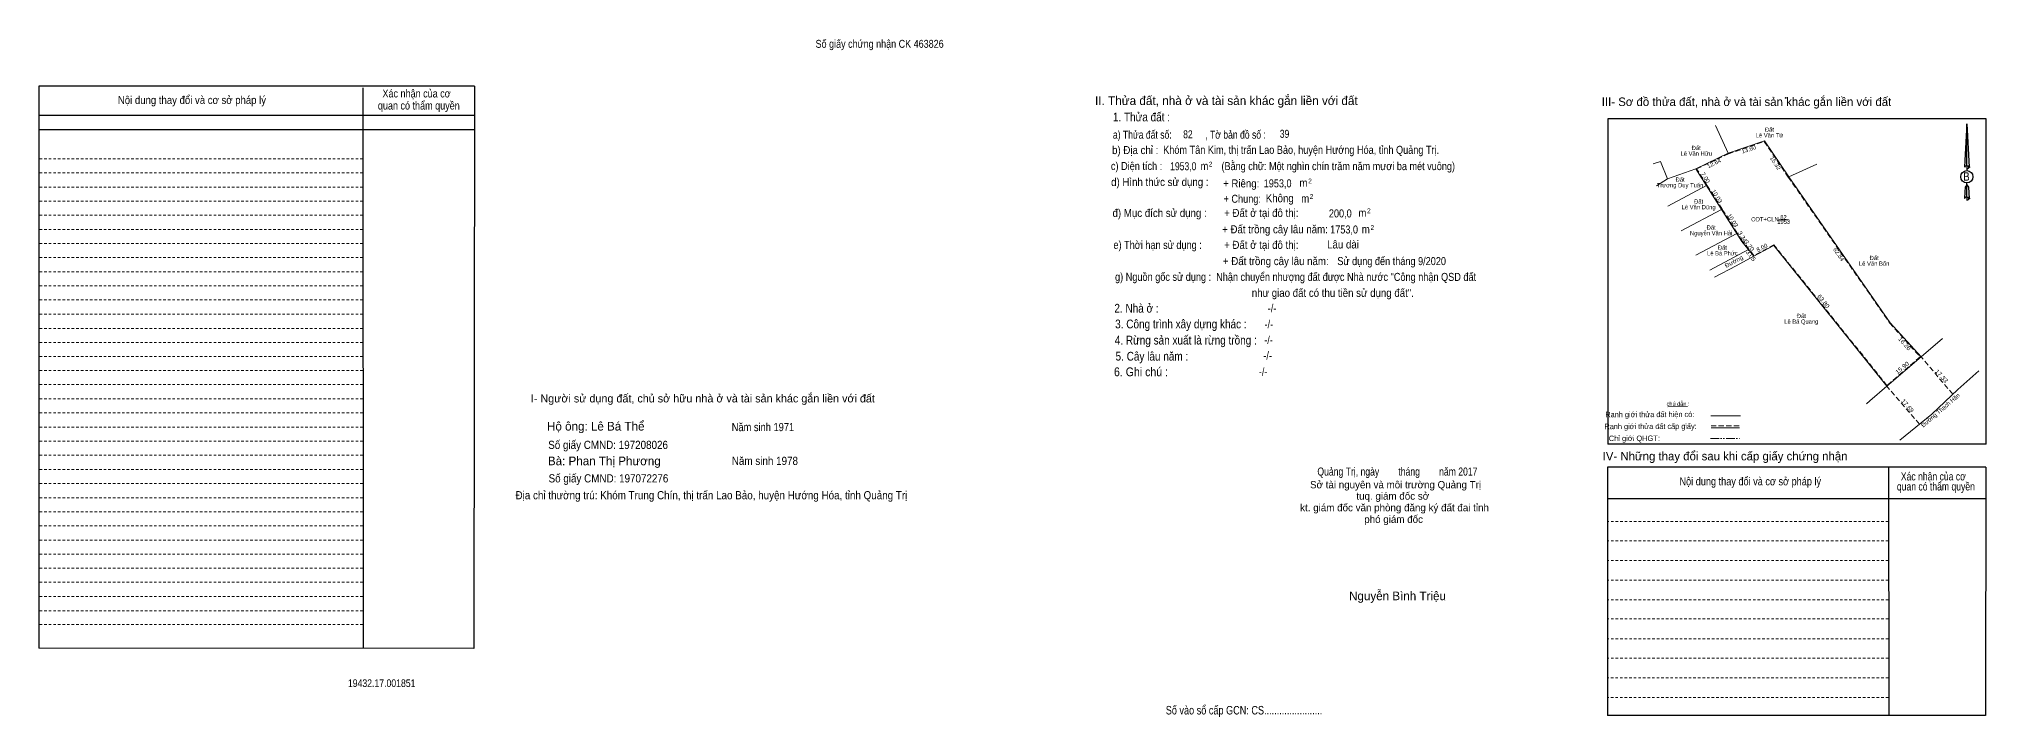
# Model space of a CAD drawing. Header units: metres. Extents: x 535304 to 536684, y 1836570 to 1836882.
# Drawn here: x 535304 to 535993, y 1836570 to 1836810 of the extents above; entities that cross this region are included whole.
import ezdxf
from ezdxf.enums import TextEntityAlignment as Align

# ---------------------------------------------------------------- set-up
doc = ezdxf.new("R2010")
doc.units = ezdxf.units.M
doc.header["$LTSCALE"] = 0.6
doc.header["$PDMODE"] = 32
doc.header["$PDSIZE"] = 0.3
for name, pattern in [('DASH_DOUBLE_DOT', [9.2, 5, -1.2, 0.3, -1.2, 0.3, -1.2]), ('MEDIUM_DASHED', [4.5, 3, -1.5]), ('SHORT_DASHED', [2.7, 1.5, -1.2])]:
    doc.linetypes.add(name, pattern=pattern)
for name, color, linetype, lineweight in [('18', 7, 'Continuous', 25), ('28', 7, 'SHORT_DASHED', 13), ('55', 7, 'Continuous', 13), ('7', 7, 'Continuous', 13)]:
    doc.layers.add(name, color=color, linetype=linetype, lineweight=lineweight)
doc.layers.add('40', color=7, linetype='Continuous')

msp = doc.modelspace()

# ---------------------------------------------------------------- linework, layer by layer
at = {"layer": '18'}
for p, q in [((535985.96, 1836779.93), (535986.81, 1836764.69)), ((535985.96, 1836779.93), (535986.81, 1836764.69)), ((535985.96, 1836779.93), (535986.81, 1836764.69)), ((535985.3, 1836767), (535985.22, 1836764.69)), ((535985.96, 1836765.15), (535985.96, 1836764.51)), ((535985.96, 1836764.51), (535985.96, 1836764.12)), ((535985.96, 1836764.12), (535985.96, 1836763.65)), ((535985.96, 1836764.12), (535985.96, 1836763.65)), ((535985.96, 1836764.12), (535985.96, 1836763.65)), ((535985.96, 1836758.46), (535985.96, 1836759.15)), ((535985.96, 1836758.46), (535985.96, 1836759.15)), ((535985.96, 1836758.46), (535985.96, 1836759.15)), ((535985.96, 1836758.46), (535986.61, 1836757.58)), ((535985.96, 1836758.46), (535986.61, 1836757.58)), ((535985.96, 1836758.46), (535986.61, 1836757.58)), ((535985.96, 1836754.14), (535985.96, 1836753.51)), ((535986.61, 1836757.58), (535986.81, 1836753.6)), ((535986.61, 1836757.58), (535986.81, 1836753.6)), ((535986.61, 1836757.58), (535986.81, 1836753.6)), ((535985.96, 1836753.51), (535985.96, 1836753.12))]:
    msp.add_line(p, q, dxfattribs=at)
for points in [[(535985.96, 1836765.15), (535985.96, 1836779.93), (535985.3, 1836767)], [(535985.96, 1836754.14), (535985.96, 1836758.46), (535985.42, 1836757.58), (535985.3, 1836755.94), (535985.22, 1836753.6)]]:
    msp.add_lwpolyline(points, dxfattribs=at)
msp.add_ellipse((535985.9905, 1836761.2867), major_axis=(0, 2.1705), ratio=0.983453, dxfattribs=at)
for centre, start_param, end_param in [((535985.9913, 1836764.6312), 1.57079633, 3.07445202), ((535985.9913, 1836764.6312), 0.06714063, 1.57079633), ((535985.9913, 1836764.6312), 4.71238898, 6.28318531), ((535985.9913, 1836753.5535), 2.49106941, 3.07427841), ((535985.9913, 1836753.5535), 1.57079633, 2.49106941), ((535985.9913, 1836753.5535), 0.06714063, 1.57079633), ((535985.9913, 1836753.5535), 4.71238898, 6.28318531)]:
    msp.add_ellipse(centre, major_axis=(0.7825, 0), ratio=0.655448, start_param=start_param, end_param=end_param, dxfattribs=at)
for p in [(535986.81, 1836764.69), (535986.81, 1836753.6)]:
    msp.add_point(p, dxfattribs=at)
at = {"layer": '28', "linetype": 'Continuous', "lineweight": 25}
for p, q in [((535458.19, 1836793.27), (535304.22, 1836793.27)), ((535418.75, 1836792.66), (535418.84, 1836594.59)), ((535458.19, 1836793.27), (535458, 1836594.56)), ((535458.19, 1836782.91), (535304.44, 1836782.91)), ((535458.19, 1836782.91), (535304.44, 1836782.91)), ((535859.09, 1836781.71), (535859.09, 1836666.77)), ((535458.19, 1836777.9), (535304.44, 1836777.9)), ((535992.79, 1836666.77), (535859.09, 1836666.77)), ((535958.26, 1836658.64), (535958.38, 1836570.8)), ((535992.72, 1836658.64), (535992.65, 1836570.8)), ((535992.65, 1836647.48), (535858.87, 1836647.48)), ((535458, 1836594.56), (535304.22, 1836594.65)), ((535992.65, 1836570.8), (535858.87, 1836570.8))]:
    msp.add_line(p, q, dxfattribs=at)
at = {"layer": '28'}
for p, q in [((535418.75, 1836767.64), (535304.22, 1836767.64)), ((535418.75, 1836762.63), (535304.22, 1836762.63)), ((535418.75, 1836757.62), (535304.22, 1836757.62)), ((535418.75, 1836752.6), (535304.22, 1836752.6)), ((535418.75, 1836747.64), (535304.22, 1836747.64)), ((535418.75, 1836742.68), (535304.22, 1836742.68)), ((535418.75, 1836737.63), (535304.22, 1836737.63)), ((535418.75, 1836732.7), (535304.22, 1836732.7)), ((535418.75, 1836727.7), (535304.22, 1836727.7)), ((535418.75, 1836722.72), (535304.22, 1836722.72)), ((535418.75, 1836717.73), (535304.22, 1836717.73)), ((535418.75, 1836712.69), (535304.22, 1836712.69)), ((535418.75, 1836707.68), (535304.22, 1836707.68)), ((535418.75, 1836702.73), (535304.22, 1836702.73)), ((535418.75, 1836697.71), (535304.22, 1836697.71)), ((535418.75, 1836692.76), (535304.22, 1836692.76)), ((535418.75, 1836687.79), (535304.22, 1836687.79)), ((535418.75, 1836682.81), (535304.22, 1836682.81)), ((535418.75, 1836677.81), (535304.22, 1836677.81)), ((535418.75, 1836672.8), (535304.22, 1836672.8)), ((535418.75, 1836667.82), (535304.22, 1836667.82)), ((535418.75, 1836662.81), (535304.22, 1836662.81)), ((535418.75, 1836657.79), (535304.22, 1836657.79)), ((535418.75, 1836652.84), (535304.22, 1836652.84)), ((535418.75, 1836647.82), (535304.22, 1836647.82)), ((535418.75, 1836642.8), (535304.22, 1836642.8)), ((535418.75, 1836637.85), (535304.22, 1836637.85)), ((535958.26, 1836639.43), (535858.87, 1836639.43)), ((535418.75, 1836632.84), (535304.22, 1836632.84)), ((535958.26, 1836632.54), (535858.87, 1836632.54)), ((535418.75, 1836627.88), (535304.22, 1836627.88)), ((535418.75, 1836622.87), (535304.22, 1836622.87)), ((535958.26, 1836625.58), (535858.87, 1836625.58)), ((535418.75, 1836617.91), (535304.22, 1836617.91)), ((535958.26, 1836618.67), (535858.87, 1836618.67)), ((535418.75, 1836612.95), (535304.22, 1836612.95)), ((535958.26, 1836611.78), (535858.87, 1836611.78)), ((535418.75, 1836607.88), (535304.22, 1836607.88)), ((535418.75, 1836603), (535304.22, 1836603)), ((535958.26, 1836604.96), (535858.87, 1836604.96)), ((535958.26, 1836597.95), (535858.87, 1836597.95)), ((535958.26, 1836591.09), (535858.87, 1836591.09)), ((535958.21, 1836584.16), (535858.87, 1836584.16)), ((535958.21, 1836577.25), (535858.87, 1836577.25))]:
    msp.add_line(p, q, dxfattribs=at)
at = {"layer": '28', "linetype": 'Continuous', "lineweight": 25}
for points in [[(535458.19, 1836793.27), (535304.22, 1836793.27), (535304.22, 1836594.65)], [(535992.79, 1836666.77), (535992.79, 1836781.71), (535859.09, 1836781.71)], [(535992.72, 1836658.64), (535858.87, 1836658.64), (535858.87, 1836570.8)]]:
    msp.add_lwpolyline(points, dxfattribs=at)
at = {"layer": '28'}
msp.add_point((535921.94, 1836789.15), dxfattribs=at)
at = {"layer": '55'}
for p, q in [((535880.27, 1836679.99), (535887.21, 1836680.09)), ((535895.48, 1836676.82), (535905.98, 1836676.82)), ((535895.53, 1836672.55), (535905.63, 1836672.55)), ((535895.53, 1836672.55), (535905.63, 1836672.55))]:
    msp.add_line(p, q, dxfattribs=at)
at = {"layer": '55', "linetype": 'MEDIUM_DASHED'}
msp.add_line((535895.53, 1836673.24), (535905.92, 1836673.24), dxfattribs=at)
at = {"layer": '55', "linetype": 'DASH_DOUBLE_DOT'}
msp.add_line((535895.4, 1836668.73), (535905.85, 1836668.73), dxfattribs=at)
at = {"layer": '7'}
for p, q in [((535897.09, 1836779.35), (535901.57, 1836769.56)), ((535890.16, 1836764.11), (535901.57, 1836769.56)), ((535880.18, 1836760.49), (535876.27, 1836758.03)), ((535890.16, 1836764.11), (535906.44, 1836738.44)), ((535923.01, 1836761.25), (535932.89, 1836765.76)), ((535923.01, 1836761.25), (535958.91, 1836709.68)), ((535893.91, 1836758.2), (535880.28, 1836750.93)), ((535899.28, 1836749.73), (535885, 1836742.11)), ((535904.65, 1836741.26), (535890.19, 1836733.54)), ((535919.5, 1836746.02), (535922.96, 1836746.02)), ((535908.75, 1836735.55), (535895.05, 1836728.22)), ((535904.44, 1836729.84), (535910.66, 1836733.17)), ((535906.44, 1836738.44), (535910.66, 1836733.17)), ((535910.66, 1836733.17), (535917.71, 1836736.95)), ((535917.71, 1836736.95), (535957.71, 1836687.25)), ((535896.8, 1836725.75), (535904.44, 1836729.84)), ((535958.91, 1836709.68), (535969.79, 1836697.59)), ((535969.79, 1836697.59), (535977.42, 1836704.13)), ((535957.71, 1836687.25), (535969.79, 1836697.59)), ((535990.27, 1836692.61), (535982.76, 1836686.04)), ((535982.76, 1836686.04), (535973.58, 1836677.37)), ((535973.58, 1836677.37), (535962.26, 1836668.15))]:
    msp.add_line(p, q, dxfattribs=at)
at = {"layer": '7', "linetype": 'MEDIUM_DASHED'}
for p, q in [((535981.06, 1836684.43), (535969.79, 1836697.59)), ((535969.21, 1836673.81), (535957.71, 1836687.25))]:
    msp.add_line(p, q, dxfattribs=at)
msp.add_lwpolyline([(535914.36, 1836773.71), (535922.85, 1836761.14), (535958.75, 1836709.56), (535969.5, 1836697.61), (535957.74, 1836687.54), (535917.76, 1836737.2), (535910.71, 1836733.42), (535908.91, 1836735.68), (535906.6, 1836738.56), (535904.82, 1836741.37), (535899.45, 1836749.84), (535894.08, 1836758.31), (535890.45, 1836764.03), (535901.65, 1836769.37)], close=True, dxfattribs=at)
at = {"layer": '7'}
for points in [[(535901.57, 1836769.56), (535914.44, 1836773.95), (535923.01, 1836761.25)], [(535875.03, 1836765.89), (535877.72, 1836766.62), (535880.18, 1836760.49), (535890.16, 1836764.11)], [(535957.71, 1836687.25), (535951.64, 1836682.04), (535950.46, 1836681.03)]]:
    msp.add_lwpolyline(points, dxfattribs=at)

# ---------------------------------------------------------------- texts
at = {"layer": '18'}
for s, height, p in [('II. Thửa đất, nhà ở và tài sản khác gắn liền với đất', 3.104, (535724.13, 1836786.63)), ('Hộ ông: Lê Bá Thể', 3.07, (535501.13, 1836671.56)), ('Bà: Phan Thị Phương', 3.07, (535504.155, 1836659.29)), ('Sở tài nguyên và môi trường Quảng Trị', 2.586, (535783.97, 1836651.13)), ('kt. giám đốc văn phòng đăng ký đất đai tỉnh', 2.588, (535783.61, 1836643.03)), ('tuq. giám đốc sở', 2.588, (535782.98, 1836647.12)), ('phó giám đốc', 2.588, (535783.28, 1836638.91)), ('Nguyễn Bình Triệu', 3.073, (535784.66, 1836611.58))]:
    msp.add_text(s, height=height, dxfattribs=at).set_placement(p, align=Align.CENTER)
for s, height, width, p in [('1. Thửa đất :', 3.104, 0.85, (535694.11, 1836780.84)), ('a) Thửa đất số:              , Tờ bản đồ số : ', 2.845, 0.8, (535711.475, 1836774.73)), ('82', 2.83, 0.8, (535710.54, 1836774.86)), ('39', 2.83, 0.8, (535744.715, 1836775.03)), ('b) Địa chỉ : ', 2.845, 0.9, (535692.375, 1836769.28)), ('c) Diện tích :                                                   ', 2.845, 0.85, (535715.29, 1836763.65)), ('d) Hình thức sử dụng :', 2.844, 0.9, (535700.605, 1836758)), ('1953,0', 2.83, 0.8, (535708.895, 1836763.57)), (' m', 2.845, 0.85, (535715.945, 1836763.65)), ('2', 1.723, 0.75, (535718.57, 1836764.87)), ('(Bằng chữ: Một nghìn chín trăm năm mươi ba mét vuông)', 2.83, 0.85, (535763.695, 1836763.61)), ('+ Riêng: ', 2.844, 0.9, (535729.855, 1836757.5)), ('2', 1.723, 0.8, (535753.72, 1836758.91)), ('B', 2.98, 0.85, (535985.845, 1836759.87)), ('       + Chung:', 2.844, 0.85, (535726.605, 1836752.07)), ('1953,0', 2.83, 0.85, (535742.27, 1836757.52)), ('Không', 2.844, 0.9, (535743.015, 1836752.27)), (' m', 2.844, 0.9, (535750.9, 1836757.73)), (' m', 2.844, 0.9, (535751.55, 1836752.15)), ('2', 1.723, 0.8, (535754.27, 1836753.43)), ('đ) Mục đích sử dụng :', 2.844, 0.9, (535700.535, 1836747.05)), ('+ Đất ở tại đô thị:', 2.842, 0.9, (535736.485, 1836747.07)), ('200,0', 2.84, 0.85, (535764.42, 1836746.9)), (' m', 2.844, 0.9, (535771.75, 1836747.11)), ('2', 1.723, 0.8, (535774.53, 1836748.39)), ('+ Đất trồng cây lâu năm:', 2.844, 0.9, (535741.33, 1836741.28)), ('1753,0', 2.83, 0.85, (535765.77, 1836741.22)), (' m', 2.844, 0.9, (535772.97, 1836741.28)), ('2', 1.723, 0.8, (535775.76, 1836742.47)), ('e) Thời hạn sử dụng :', 2.844, 0.85, (535699.825, 1836735.76)), ('+ Đất trồng cây lâu năm:', 2.844, 0.9, (535741.62, 1836730.04)), ('+ Đất ở tại đô thị:', 2.842, 0.9, (535736.485, 1836735.78)), ('Lâu dài', 2.844, 0.9, (535765.385, 1836735.92)), (' Sử dụng đến tháng 9/2020', 2.84, 0.85, (535782.14, 1836730.04)), ('g) Nguồn gốc sử dụng :', 2.844, 0.85, (535701.76, 1836724.48)), ('2. Nhà ở :', 3.104, 0.85, (535692.355, 1836713.24)), ('4. Rừng sản xuất là rừng trồng :', 3.104, 0.85, (535709.785, 1836701.96)), ('3. Công trình xây dựng khác :', 3.104, 0.85, (535708.055, 1836707.68)), ('5. Cây lâu năm :', 3.104, 0.85, (535697.805, 1836696.28)), ('6. Ghi chú :', 3.104, 0.9, (535693.945, 1836690.76)), ('Quảng Trị, ngày        tháng        năm 2017', 2.85, 0.8, (535784.625, 1836655.64)), ('19432.17.001851', 2.7, 0.85, (535425.425, 1836580.91)), ('Số vào sổ cấp GCN: CS.......................', 3.013, 0.8, (535730.385, 1836571.2))]:
    msp.add_text(s, height=height, dxfattribs=dict(at, width=width)).set_placement(p, align=Align.CENTER)
for s, height, width, p in [(' Khóm Tân Kim, thị trấn Lao Bảo, huyện Hướng Hóa, tỉnh Quảng Trị.', 2.84, 0.85, (535700.9, 1836769.37)), ('Nhận chuyển nhượng đất được Nhà nước "Công nhận QSD đất ', 2.842, 0.85, (535720.52, 1836724.45)), ('như giao đất có thu tiền sử dụng đất".', 2.842, 0.9, (535733.14, 1836718.81))]:
    msp.add_text(s, height=height, dxfattribs=dict(at, width=width)).set_placement(p)
at = {"layer": '28'}
for s, height, width, p in [('Nội dung thay đổi và cơ sở pháp lý', 2.811, 0.9, (535358.335, 1836786.99)), ('Nội dung thay đổi và cơ sở pháp lý', 2.811, 0.9, (535358.335, 1836786.99)), (' quan có thẩm quyền', 2.811, 0.85, (535438.115, 1836785.03)), (' quan có thẩm quyền', 2.811, 0.85, (535438.115, 1836785.03)), ('Xác nhận của cơ', 2.811, 0.85, (535437.755, 1836789.3)), ('Xác nhận của cơ', 2.811, 0.85, (535437.755, 1836789.3)), ('-/-', 2.845, 0.85, (535740.295, 1836713.37)), ('-/-', 2.845, 0.85, (535739.155, 1836707.72)), ('-/-', 2.845, 0.85, (535738.715, 1836696.63)), ('-/-', 2.845, 0.85, (535739.055, 1836702.15)), ('-/-', 2.845, 0.85, (535737.145, 1836690.93)), ('Nội dung thay đổi và cơ sở pháp lý', 2.845, 0.85, (535909.405, 1836652.19)), (' quan có thẩm quyền', 2.845, 0.8, (535974.63, 1836650.37)), ('Xác nhận của cơ', 2.845, 0.8, (535974.135, 1836653.93))]:
    msp.add_text(s, height=height, dxfattribs=dict(at, width=width)).set_placement(p, align=Align.CENTER)
for s, height, p in [('III- Sơ đồ thửa đất, nhà ở và tài sản khác gắn liền với đất', 3.017, (535908.075, 1836786.27)), ('I- Người sử dụng đất, chủ sở hữu nhà ở và tài sản khác gắn liền với đất', 2.85, (535539.005, 1836681.5)), ('IV- Những thay đổi sau khi cấp giấy chứng nhận', 3.017, (535900.505, 1836661.01))]:
    msp.add_text(s, height=height, dxfattribs=at).set_placement(p, align=Align.CENTER)
for s, width, p in [('Năm sinh 1971', 0.85, (535549.2, 1836671.35)), ('Số giấy CMND: 197208026', 0.9, (535484.32, 1836665.06)), ('Năm sinh 1978', 0.9, (535549.25, 1836659.4)), ('Địa chỉ thường trú: Khóm Trung Chín, thị trấn Lao Bảo, huyện Hướng Hóa, tỉnh Quảng Trị', 0.9, (535472.76, 1836647.26)), ('Số giấy CMND: 197072276', 0.9, (535484.45, 1836653.22))]:
    msp.add_text(s, height=2.89, dxfattribs=dict(at, width=width)).set_placement(p)
at = {"layer": '40', "width": 0.85}
msp.add_text('Số giấy chứng nhận CK 463826', height=2.8, dxfattribs=at).set_placement((535601.515, 1836806.85), align=Align.CENTER)
at = {"layer": '55'}
for s, height, width, p in [('Ranh giới thửa đất hiện có:', 1.942, 0.8, (535873.8827, 1836676.2902)), ('Ranh giới thửa đất cấp giấy:', 1.934, 0.8, (535874.1677, 1836672.0812)), ('Chỉ giới QHGT:', 1.934, 0.85, (535868.4227, 1836667.8479))]:
    msp.add_text(s, height=height, rotation=0.135, dxfattribs=dict(at, width=width)).set_placement(p, align=Align.CENTER)
msp.add_text('chú dẫn :', height=1.428, rotation=359.974, dxfattribs=at).set_placement((535883.8647, 1836680.308), align=Align.CENTER)
at = {"layer": '7'}
for s, width, p in [('Lê Văn Tứ', 0.9, (535916.195, 1836775.18)), ('Lê Văn Hữu', 0.9, (535890.295, 1836768.71)), ('Trương Duy Tuấn', 0.9, (535884.585, 1836757.53)), ('Lê Văn Dũng', 0.9, (535891.135, 1836749.77)), ('82', 0.85, (535921.165, 1836746.19)), ('Nguyễn Văn Hải', 0.9, (535895.585, 1836740.58)), ('1953', 0.85, (535921.225, 1836744.61)), ('Lê Bá Phức', 0.85, (535899.54, 1836733.48)), ('Lê Văn Bốn', 0.9, (535953.22, 1836729.82)), ('Lê Bá Quang', 0.85, (535927.46, 1836709.33))]:
    msp.add_text(s, height=1.5, dxfattribs=dict(at, width=width)).set_placement(p, align=Align.CENTER)
for p in [(535916.19, 1836777.18), (535890.29, 1836770.71), (535884.59, 1836759.53), (535891.14, 1836751.77), (535895.58, 1836742.58), (535899.54, 1836735.48), (535953.22, 1836731.82), (535927.46, 1836711.33)]:
    msp.add_text('Đất', height=1.5, dxfattribs=at).set_placement(p, align=Align.CENTER)
for s, rotation, p in [('12.64', 25.532, (535896.8967, 1836765.3623)), ('13.60', 18.835, (535909.0829, 1836770.2955)), ('10.03', 302.375, (535896.9901, 1836753.9716)), ('10.03', 302.375, (535902.5801, 1836745.4216)), ('8.00', 28.199, (535913.9056, 1836735.5496)), ('Đường Thạch Hãn', 40.562, (535977.1523, 1836678.162))]:
    msp.add_text(s, height=1.5, rotation=rotation, dxfattribs=at).set_placement(p, align=Align.CENTER)
for s, rotation, width, p in [('15.32', 304.012, 1.05, (535917.6984, 1836765.6995)), ('7.00', 302.396, 1.05, (535892.92, 1836760.5718)), ('3.34', 302.405, 1.05, (535906.0304, 1836739.6819)), ('Đường', 28.164, 1.1, (535903.971, 1836730.6754)), ('3.70', 308.636, 1.1, (535908.4682, 1836736.4732)), ('3.05', 308.748, 1.1, (535909.0029, 1836732.8994)), ('62.84', 304.843, 1.05, (535940.103, 1836733.4234)), ('63.80', 308.828, 1.1, (535934.7163, 1836716.7902)), ('16.26', 311.985, 1.1, (535963.4363, 1836701.7717)), ('15.90', 40.562, 1.1, (535963.6023, 1836693.1937)), ('17.33', 312.236, 1.1, (535976.4883, 1836690.3291)), ('17.69', 310.552, 1.1, (535964.4689, 1836679.8326))]:
    msp.add_text(s, height=1.5, rotation=rotation, dxfattribs=dict(at, width=width)).set_placement(p, align=Align.CENTER)
at = {"layer": '7', "width": 0.95}
msp.add_text('ODT+CLN', height=1.5, dxfattribs=at).set_placement((535919.45, 1836745.5), align=Align.RIGHT)

doc.saveas('drawing.dxf')
